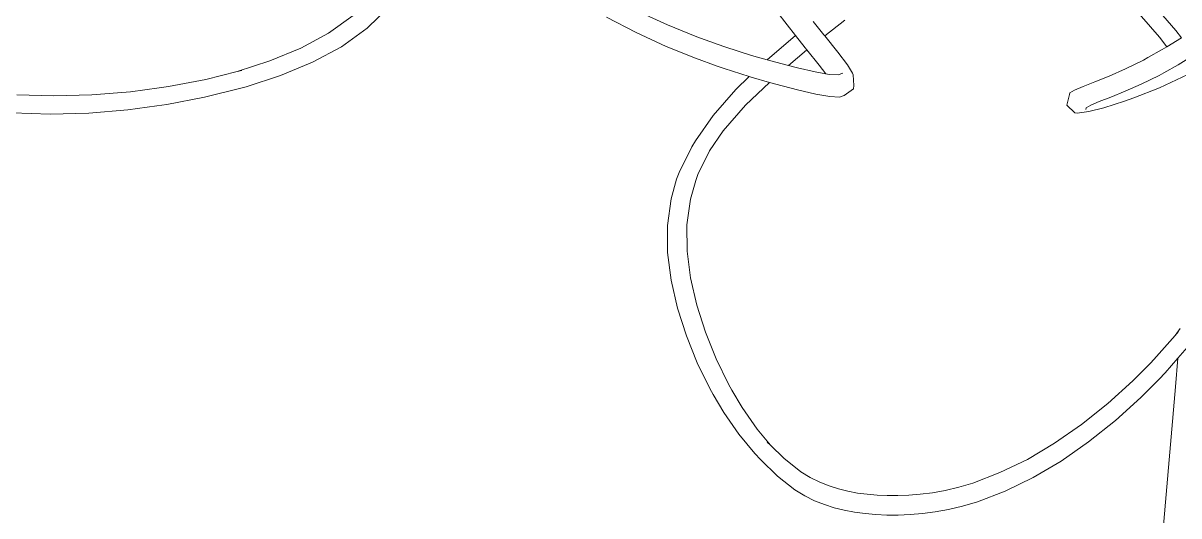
# Model space of a CAD drawing. Header units: millimetres. Extents: x 930469 to 1523124, y -120375 to 411163.
# Drawn here: x 1424498 to 1425119, y -40467 to -40202 of the extents above; entities that cross this region are included whole.
import ezdxf

# ---------------------------------------------------------------- set-up
doc = ezdxf.new("R2010")
doc.units = ezdxf.units.MM
doc.linetypes.add('HIDDEN', pattern=[0.75, 0.5, -0.25])
for name, color, linetype, lineweight in [('A-NET KHUAT', 8, 'HIDDEN', 0), ('A-NET THAY', 8, 'Continuous', 0), ('xr', 8, 'Continuous', 0)]:
    doc.layers.add(name, color=color, linetype=linetype, lineweight=lineweight)

# ---------------------------------------------------------------- blocks, each defined once
blk = doc.blocks.new('zzz')
at = {"layer": 'xr', "ltscale": 3}
for p, q in [((1236733.1, 21865.5), (1236731.9, 21824.8)), ((1236751.3, 21820.7), (1236752.5, 21860.6)), ((1236731.9, 21824.8), (1236733, 21783.2)), ((1236752.4, 21779.9), (1236751.3, 21820.7)), ((1236733, 21783.2), (1236736.5, 21741.2)), ((1236755.9, 21738.5), (1236752.4, 21779.9)), ((1236736.5, 21741.2), (1236740.6, 21709.9)), ((1236759.9, 21707.6), (1236755.9, 21738.5)), ((1236740.6, 21709.9), (1236742.2, 21699.4)), ((1236761.5, 21697.4), (1236759.9, 21707.6)), ((1236742.2, 21699.4), (1236750, 21658.8)), ((1236769.1, 21657.2), (1236761.5, 21697.4)), ((1236750, 21658.8), (1236759.8, 21619.8)), ((1236777.5, 21623.8), (1236769.1, 21657.2)), ((1236761.3, 21614), (1236759.8, 21619.8)), ((1236777.5, 21623.8), (1236789, 21588.4)), ((1236778.8, 21618.7), (1236777.5, 21623.8)), ((1236761.3, 21614), (1236773.2, 21577)), ((1236789, 21588.4), (1236802.8, 21555.3)), ((1236773.2, 21577), (1236787.5, 21542.7)), ((1236802.8, 21555.3), (1236818.9, 21525.4)), ((1236787.5, 21542.7), (1236804.3, 21511.6)), ((1236818.9, 21525.4), (1236837.8, 21499.1)), ((1236804.3, 21511.6), (1236824.1, 21484)), ((1236824.1, 21484), (1236847.4, 21460.1)), ((1236836.2, 21226.8), (1236819.4, 21194.8)), ((1236819.4, 21194.8), (1236804.6, 21162.7)), ((1236827.7, 21161), (1236842.2, 21192.6)), ((1236582.9, 21161), (1236553.2, 21157.2)), ((1236612.2, 21161.2), (1236582.9, 21161)), ((1236640.8, 21157.3), (1236612.2, 21161.2)), ((1236804.6, 21162.7), (1236791.8, 21130.9)), ((1236815, 21129.7), (1236827.7, 21161)), ((1236523.2, 21150.3), (1236493.6, 21140.8)), ((1236553.2, 21157.2), (1236523.2, 21150.3)), ((1236661.8, 21151.4), (1236640.8, 21157.3)), ((1236669, 21148.7), (1236661.8, 21151.4)), ((1236696.7, 21135.1), (1236669, 21148.7)), ((1236493.6, 21140.8), (1236464.6, 21129.1)), ((1236555.7, 21136.4), (1236526.5, 21129.6)), ((1236584.6, 21140.1), (1236555.7, 21136.4)), ((1236612.9, 21140.3), (1236584.6, 21140.1)), ((1236640.4, 21136.5), (1236612.9, 21140.3)), ((1236660.6, 21130.8), (1236640.4, 21136.5)), ((1236703.1, 21130.9), (1236696.7, 21135.1)), ((1236464.6, 21129.1), (1236437, 21115.6)), ((1236526.5, 21129.6), (1236497.3, 21120.3)), ((1236667, 21128.4), (1236660.6, 21130.8)), ((1236692.4, 21115.9), (1236667, 21128.4)), ((1236730.4, 21112), (1236703.1, 21130.9)), ((1236791.8, 21130.9), (1236783.4, 21107.7)), ((1236806.7, 21106.8), (1236815, 21129.7)), ((1236430.3, 21112), (1236411.2, 21100.6)), ((1236437, 21115.6), (1236430.3, 21112)), ((1236468.9, 21108.8), (1236441.6, 21095.5)), ((1236497.3, 21120.3), (1236468.9, 21108.8)), ((1236713.9, 21101.1), (1236692.4, 21115.9)), ((1236693.5, 21115.4), (1236692.4, 21115.9)), ((1236758.3, 21087.7), (1236730.4, 21112)), ((1236411.2, 21100.6), (1236387.7, 21084.4)), ((1236741.4, 21077.1), (1236713.9, 21101.1)), ((1236780.8, 21100.1), (1236772.2, 21073.2)), ((1236783.4, 21107.7), (1236780.8, 21100.1)), ((1236795, 21070.8), (1236804.2, 21099.4)), ((1236804.2, 21099.4), (1236806.7, 21106.8)), ((1236387.7, 21084.4), (1236367, 21067.1)), ((1236435.2, 21092), (1236416.3, 21080.8)), ((1236441.6, 21095.5), (1236435.2, 21092)), ((1236772.2, 21073.2), (1236758.3, 21087.7)), ((1236416.3, 21080.8), (1236393.2, 21064.8)), ((1236765.9, 21051.5), (1236741.4, 21077.1)), ((1236771.5, 21071.1), (1236765.9, 21051.5)), ((1236772.2, 21073.2), (1236771.5, 21071.1)), ((1236360.6, 21061.2), (1236342.7, 21043)), ((1236367, 21067.1), (1236360.6, 21061.2)), ((1236393.2, 21064.8), (1236375.8, 21050.3)), ((1236790.2, 21054.1), (1236795, 21070.8)), ((1236361.8, 21036), (1236375.8, 21050.3)), ((1236375.8, 21050.3), (1236379.2, 21053.8)), ((1236765.9, 21051.5), (1236763.9, 21044.6)), ((1236787.5, 21044.5), (1236790.2, 21054.1)), ((1236816.4, 21023.5), (1236790.2, 21054.1)), ((1236827.8, 21032.4), (1236856.9, 21054.8)), ((1236342.7, 21043), (1236327.9, 21024.1)), ((1236347.4, 21017.7), (1236361.8, 21036)), ((1236763.9, 21044.6), (1236757.9, 21021.2)), ((1236784, 21030.9), (1236787.5, 21044.5)), ((1236327.9, 21024.1), (1236321.5, 21013.5)), ((1236757.9, 21021.2), (1236753.4, 21001.7)), ((1236777.2, 21002.3), (1236781.5, 21021.5)), ((1236781.5, 21021.5), (1236784, 21030.9)), ((1236800.4, 21011.7), (1236784, 21030.9)), ((1236803.1, 21013), (1236816.4, 21023.5)), ((1236816.4, 21023.5), (1236827.8, 21032.4)), ((1236321.5, 21013.5), (1236316.2, 21003)), ((1236341.2, 21007.6), (1236347.4, 21017.7)), ((1236784.3, 20997.9), (1236800.8, 21011.2)), ((1236800.8, 21011.2), (1236800.4, 21011.7)), ((1236800.8, 21011.2), (1236803.1, 21013)), ((1236316.2, 21003), (1236312, 20992.5)), ((1236332.2, 20987.4), (1236336.2, 20997.5)), ((1236336.2, 20997.5), (1236341.2, 21007.6)), ((1236753.4, 21001.7), (1236750.7, 20986.6)), ((1236775.1, 20990.9), (1236777.2, 21002.3)), ((1236775.1, 20990.9), (1236784.3, 20997.9)), ((1236817.1, 20993), (1236831.5, 21004.4)), ((1236312, 20992.5), (1236308.6, 20981.9)), ((1236329, 20977.4), (1236332.2, 20987.4)), ((1236750.7, 20986.6), (1236750.1, 20976.3)), ((1236773.9, 20977.5), (1236774.5, 20987.5)), ((1236774.5, 20987.5), (1236775.1, 20990.9)), ((1236798.3, 20977.9), (1236815.9, 20992)), ((1236815.9, 20992), (1236817.1, 20993)), ((1236832.8, 20970.6), (1236815.9, 20992)), ((1236308.6, 20981.9), (1236306, 20971.1)), ((1236326.5, 20967.2), (1236329, 20977.4)), ((1236750.1, 20976.3), (1236752, 20971.3)), ((1236775.8, 20972.5), (1236773.9, 20977.5)), ((1236784.7, 20967.5), (1236798.3, 20977.9)), ((1236303.9, 20960.1), (1236302.4, 20948.8)), ((1236306, 20971.1), (1236303.9, 20960.1)), ((1236324.5, 20957), (1236326.5, 20967.2)), ((1236758.9, 20961.2), (1236752, 20971.3)), ((1236758.9, 20961.2), (1236762.4, 20960.9)), ((1236774.2, 20961.5), (1236762.4, 20960.9)), ((1236774.2, 20961.5), (1236775.8, 20962.1)), ((1236775.8, 20962.1), (1236784.7, 20967.5)), ((1236302.4, 20948.8), (1236301.4, 20937.2)), ((1236322.2, 20935.9), (1236323.1, 20946.5)), ((1236323.1, 20946.5), (1236324.5, 20957)), ((1236301.4, 20937.2), (1236300.8, 20925.3)), ((1236321.7, 20924.9), (1236322.2, 20935.9)), ((1236300.8, 20925.3), (1236300.8, 20913)), ((1236321.7, 20913.6), (1236321.7, 20924.9)), ((1236300.8, 20913), (1236301.3, 20900.3)), ((1236322.1, 20901.7), (1236321.7, 20913.6)), ((1236301.3, 20900.3), (1236302.4, 20887.1)), ((1236323.1, 20889.4), (1236322.1, 20901.7)), ((1236302.4, 20887.1), (1236304.1, 20873.4)), ((1236324.8, 20876.3), (1236323.1, 20889.4)), ((1236304.1, 20873.4), (1236306.7, 20859.1)), ((1236327.3, 20862.6), (1236324.8, 20876.3)), ((1236330.7, 20848.1), (1236327.3, 20862.6)), ((1236306.7, 20859.1), (1236310.2, 20844)), ((1236335.1, 20832.9), (1236330.7, 20848.1)), ((1236310.2, 20844), (1236314.9, 20828)), ((1236314.9, 20828), (1236326.5, 20798)), ((1236346.4, 20803.7), (1236335.1, 20832.9)), ((1236326.5, 20798), (1236341.2, 20767.9)), ((1236360.7, 20774.3), (1236346.4, 20803.7)), ((1236378, 20745.1), (1236360.7, 20774.3)), ((1236341.2, 20767.9), (1236358.9, 20737.9)), ((1236358.9, 20737.9), (1236379.4, 20708.4)), ((1236398.1, 20716.2), (1236378, 20745.1)), ((1236733, 20720.1), (1236733.3, 20723.1)), ((1236741.3, 20731.8), (1236733.3, 20723.1)), ((1236753, 20729.1), (1236741.3, 20731.8)), ((1236753, 20729.1), (1236754.7, 20728.6)), ((1236754.7, 20728.6), (1236757.5, 20723.5)), ((1236757.5, 20723.5), (1236761.4, 20714.3)), ((1236420.6, 20687.9), (1236398.1, 20716.2)), ((1236733.1, 20718.4), (1236733, 20720.1)), ((1236734.6, 20708.2), (1236733.1, 20718.4)), ((1236736.9, 20711.6), (1236738.6, 20711.1)), ((1236738.6, 20711.1), (1236741.3, 20706.1)), ((1236761.4, 20714.3), (1236766.4, 20701.7)), ((1236379.4, 20708.4), (1236402.3, 20679.7)), ((1236738.7, 20692.1), (1236734.6, 20708.2)), ((1236741.3, 20706.1), (1236745.2, 20697)), ((1236766.4, 20701.7), (1236772.7, 20686.3)), ((1236445.1, 20660.8), (1236420.6, 20687.9)), ((1236745.8, 20669.9), (1236738.7, 20692.1)), ((1236745.2, 20697), (1236750.1, 20684.5)), ((1236772.7, 20686.3), (1236780.5, 20668.8)), ((1236402.3, 20679.7), (1236427.2, 20652.2)), ((1236750.1, 20684.5), (1236756.4, 20669.3)), ((1236464.5, 20641.5), (1236445.1, 20660.8)), ((1236745.8, 20669.9), (1236749.2, 20659.7)), ((1236756.4, 20669.3), (1236764.1, 20651.8)), ((1236780.5, 20668.8), (1236789.9, 20649.6)), ((1236814.7, 20632.4), (1236848, 20661.1)), ((1236427.2, 20652.2), (1236446.9, 20632.6)), ((1236760.1, 20632.2), (1236749.2, 20659.7)), ((1236764.1, 20651.8), (1236773.5, 20632.6)), ((1236789.9, 20649.6), (1236792.5, 20644.6)), ((1236867.9, 20654.4), (1236821.6, 20614.6)), ((1236471.1, 20635.3), (1236464.5, 20641.5)), ((1236792.5, 20644.6), (1236801.1, 20629.3)), ((1236252.5, 20631.2), (1236314.5, 20625.8)), ((1236314.5, 20625.8), (1236376.5, 20620.4)), ((1236446.9, 20632.6), (1236453.6, 20626.2)), ((1236453.6, 20626.2), (1236469.3, 20612.6)), ((1236494, 20615.5), (1236471.1, 20635.3)), ((1236774.3, 20601.7), (1236760.1, 20632.2)), ((1236773.5, 20632.6), (1236776.1, 20627.6)), ((1236776.1, 20627.6), (1236784.7, 20612.3)), ((1236801.1, 20629.3), (1236804.2, 20624.3)), ((1236804.2, 20624.3), (1236814.7, 20632.4)), ((1236804.2, 20624.3), (1236813.9, 20608.6)), ((1236376.5, 20620.4), (1236438.6, 20615.2)), ((1236438.6, 20615.2), (1236469.3, 20612.6)), ((1236469.3, 20612.6), (1236481, 20602.5)), ((1236469.3, 20612.6), (1236469.5, 20612.6)), ((1236498.2, 20611.8), (1236494, 20615.5)), ((1236494, 20615.5), (1236501.2, 20610)), ((1236784.7, 20612.3), (1236797.9, 20591.1)), ((1236813.9, 20608.6), (1236821.6, 20614.6))]:
    blk.add_line(p, q, dxfattribs=at)

msp = doc.modelspace()

# ---------------------------------------------------------------- linework, layer by layer
at = {"layer": 'A-NET THAY', "ltscale": 3}
msp.add_circle((1426417.73, -41437.41), 1500, dxfattribs=at)

# ---------------------------------------------------------------- block references
at = {"layer": 'A-NET KHUAT', "xscale": 0.5, "yscale": 0.5, "zscale": 0.5, "rotation": 90}
msp.add_blockref('zzz', (1435424.69, -658616.87), dxfattribs=at)

doc.saveas('drawing.dxf')
